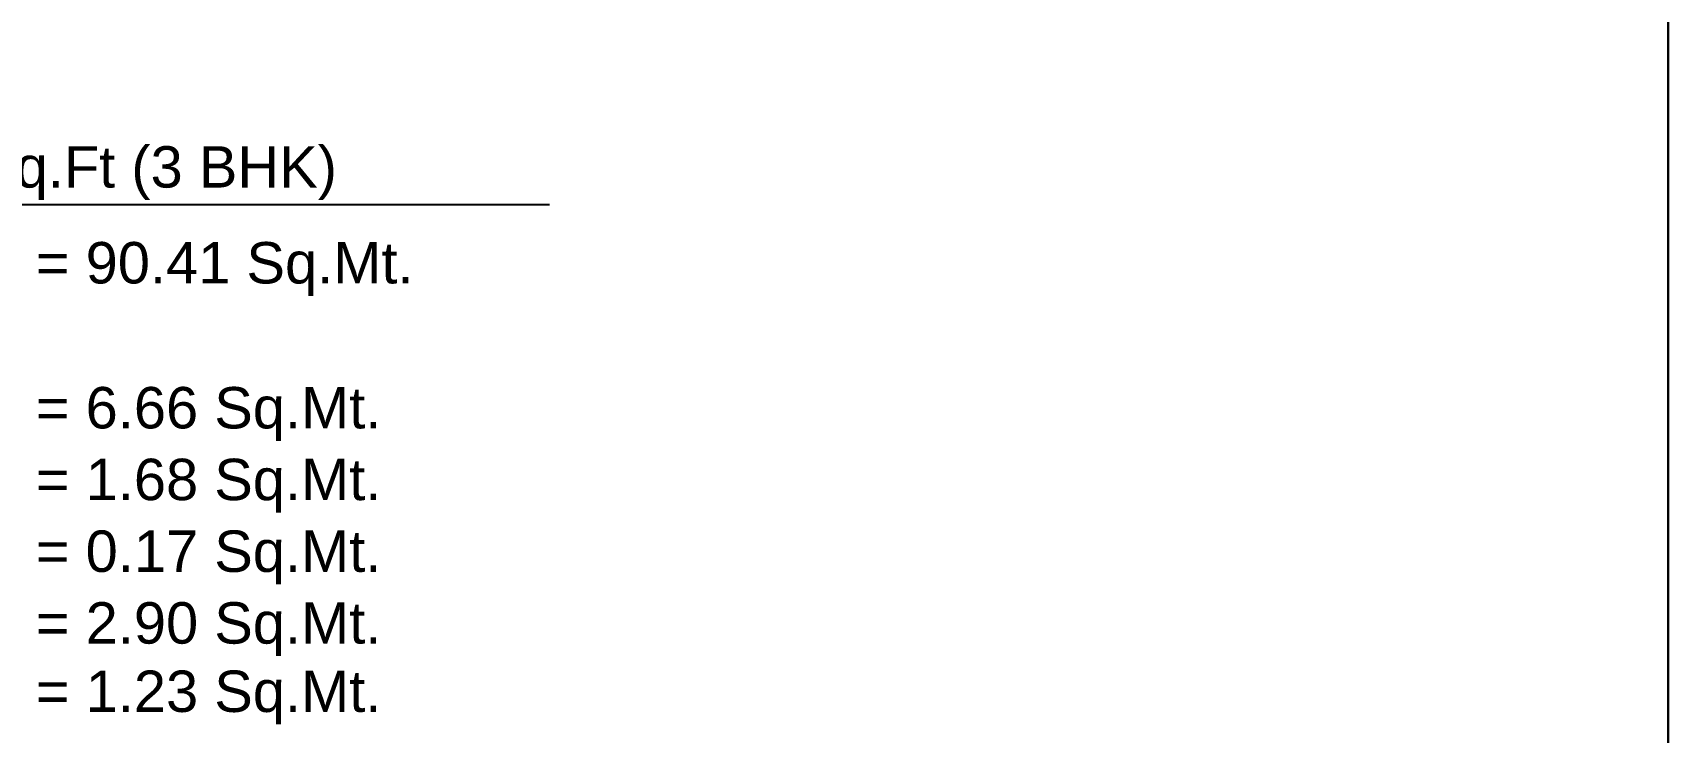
# Model space of a CAD drawing. Header units: metres. Extents: x -1441 to -394, y -133 to 518.
# Drawn here: x -1086.83 to -1069.48, y -46.44 to -39.02 of the extents above; entities that cross this region are included whole.
import ezdxf

# ---------------------------------------------------------------- set-up
doc = ezdxf.new("R2010")
doc.units = ezdxf.units.M
doc.header["$LTSCALE"] = 25.4
doc.layers.get('0').update_dxf_attribs({"linetype": 'CONTINUOUS'})
doc.styles.add('STYLE3', font='arial.ttf')

msp = doc.modelspace()

# ---------------------------------------------------------------- linework, layer by layer
at = {"color": 7}
msp.add_line((-1094.403, -40.844), (-1081.344, -40.844), dxfattribs=at)
at = {"lineweight": 30}
msp.add_lwpolyline([(-1069.476, -24.711), (-1129.697, -24.711), (-1129.697, -64.753), (-1069.476, -64.753)], close=True, dxfattribs=at)

# ---------------------------------------------------------------- texts
at = {"color": 7, "style": 'STYLE3'}
for s, p in [('Area Calculation of 1000 Sq.Ft (3 BHK)', (-1094.308, -40.666)), ('= 90.41 Sq.Mt.', (-1086.795, -41.683)), ('= 6.66 Sq.Mt.', (-1086.795, -43.221)), ('= 1.68 Sq.Mt.', (-1086.795, -43.982)), ('= 0.17 Sq.Mt.', (-1086.795, -44.743)), ('= 2.90 Sq.Mt.', (-1086.795, -45.504)), ('= 1.23 Sq.Mt.', (-1086.795, -46.229))]:
    msp.add_text(s, height=0.43924, dxfattribs=at).set_placement(p)

doc.saveas('drawing.dxf')
